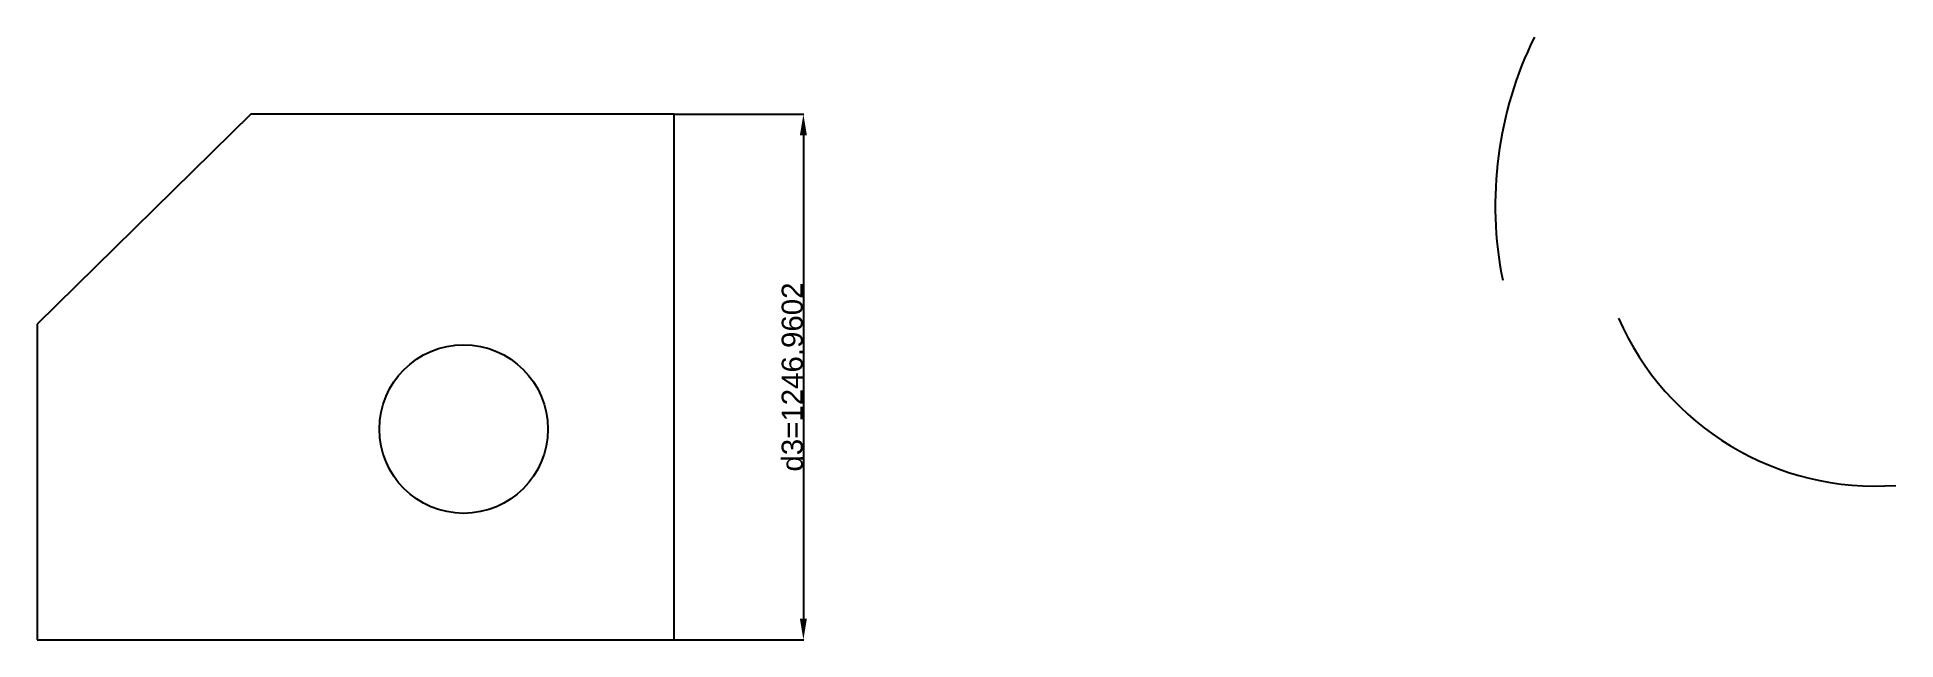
# Model space of a CAD drawing. Header units: millimetres. Extents: x 1232 to 5645, y 250 to 1680.
import ezdxf

# ---------------------------------------------------------------- set-up
doc = ezdxf.new("R2010")
doc.units = ezdxf.units.MM
doc.styles.get("Standard").update_dxf_attribs({"font": 'arial.ttf'})
doc.dimstyles.new('ISO-25', dxfattribs={"dimtxt": 50, "dimasz": 50, "dimexe": 1.25, "dimexo": 0.625, "dimtad": 1, "dimtxsty": 'Standard', "dimcen": 2.5, "dimadec": 0, "dimazin": 0, "dimtfac": 1, "dimtmove": 0, "dimatfit": 3, "dimfxl": 1, "dimarcsym": 0})

# ---------------------------------------------------------------- blocks, each defined once
blk = doc.blocks.new('*D3')
at = {"color": 0, "lineweight": -2, "transparency": 16777216}
for p, q in [((2745.3, 1496.9), (3052.5, 1496.9)), ((3051.3, 1446.9), (3051.3, 299.9)), ((2745.3, 249.9), (3052.5, 249.9))]:
    blk.add_line(p, q, dxfattribs=at)
at = {"color": 0, "transparency": 16777216}
for points in [[(3043, 1446.9), (3059.6, 1446.9), (3051.3, 1496.9)], [(3043, 299.9), (3059.6, 299.9), (3051.3, 249.9)]]:
    blk.add_solid(points, dxfattribs=at)
at = {"layer": 'Defpoints', "color": 0, "transparency": 16777216}
for p in [(2744.7, 1496.9), (2744.7, 249.9), (3051.3, 249.9)]:
    blk.add_point(p, dxfattribs=at)
at = {"color": 0, "transparency": 16777216, "insert": (3025.1, 873.4), "char_height": 50, "attachment_point": 5, "rotation": 90}
blk.add_mtext('d3=1246.9602', dxfattribs=at)

msp = doc.modelspace()

# ---------------------------------------------------------------- linework, layer by layer
for p, q in [((1739.618, 1496.866), (1232.062, 998.736)), ((2744.682, 1496.866), (1739.618, 1496.866)), ((2744.682, 249.906), (2744.682, 1496.866)), ((1232.062, 998.736), (1232.062, 249.906)), ((1232.062, 249.906), (2744.682, 249.906))]:
    msp.add_line(p, q)
msp.add_circle((2244.682, 749.906), 200)
for radius, start, end in [(902.746, 153.786891, 191.381175), (666.427, 203.687375, 274.163586)]:
    msp.add_arc((5596.718, 1280.987), radius, start, end)

# ---------------------------------------------------------------- dimensions: what is measured, and where the dimension line sits
dim = msp.add_linear_dim(base=(3051.29, 249.906), p1=(2744.682, 1496.866), p2=(2744.682, 249.906), angle=90, text='d3=1246.9602', dimstyle='ISO-25')
dim.commit()
dim.dimension.update_dxf_attribs({"geometry": '*D3', "text_midpoint": (3025.12, 873.386)})

doc.saveas('drawing.dxf')
